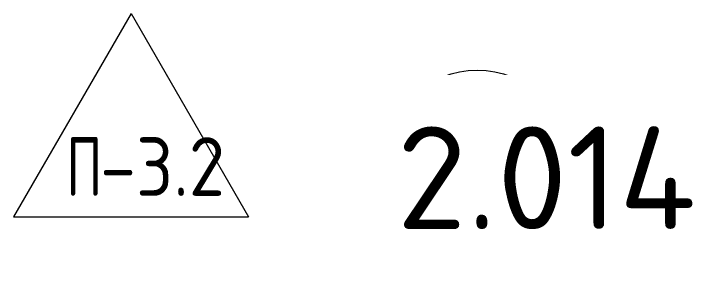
# Model space of a CAD drawing. Header units: millimetres. Extents: x -68946 to 288321, y -402657 to 324925.
# Drawn here: x 18698 to 21011, y -69599 to -68689 of the extents above; entities that cross this region are included whole.
import ezdxf

# ---------------------------------------------------------------- set-up
doc = ezdxf.new("R2010")
doc.units = ezdxf.units.MM
doc.layers.add('A-AREA-____-IDEN', color=250, linetype='Continuous', lineweight=9)
doc.layers.add('A-FLOR-____-IDEN', color=11, linetype='Continuous', lineweight=9)
doc.styles.add('ISOCPEUR_1', font='isocpeur.ttf', dxfattribs={"width": 0.9, "height": 250})
doc.styles.add('ISOCPEUR_2', font='isocpeur.ttf', dxfattribs={"height": 160})

# ---------------------------------------------------------------- blocks, each defined once
blk = doc.blocks.new('AAR_СКБ_Марка_Перекрытия - Марка пола-17325028-АР1_Маркировочный план 2 этажа С1')
at = {"layer": 'A-FLOR-____-IDEN'}
for p, q in [((0, 6.932), (-4.002, 0)), ((0, 6.932), (4.002, 0)), ((-4.002, 0), (4.002, 0))]:
    blk.add_line(p, q, dxfattribs=at)
blk = doc.blocks.new('AAR_СКБ_Марка_Помещения_мал - Номер-28977439-АР1_Маркировочный план 2 этажа С1')
at = {"layer": 'A-AREA-____-IDEN'}
blk.add_circle((-0.028, 0), 3, dxfattribs=at)

msp = doc.modelspace()

# ---------------------------------------------------------------- block references
at = {"layer": 'A-AREA-____-IDEN', "color": 18, "true_color": 0x000000, "xscale": 99.99999999999993, "yscale": 99.99999999999993, "zscale": 99.99999999999993}
msp.add_blockref('AAR_СКБ_Марка_Помещения_мал - Номер-28977439-АР1_Маркировочный план 2 этажа С1', (20280.2073, -69181.0218), dxfattribs=at)
at = {"layer": 'A-FLOR-____-IDEN', "color": 18, "true_color": 0x000000, "xscale": 99.99999999999993, "yscale": 99.99999999999993, "zscale": 99.99999999999993}
msp.add_blockref('AAR_СКБ_Марка_Перекрытия - Марка пола-17325028-АР1_Маркировочный план 2 этажа С1', (19098.3037, -69381.7152), dxfattribs=at)

# ---------------------------------------------------------------- texts
at = {"layer": 'A-FLOR-____-IDEN', "color": 18, "true_color": 0x000000, "char_height": 200, "attachment_point": 1, "style": 'ISOCPEUR_1'}
for s, insert, width in [('\\fISOCPEUR|b0|i0|c204|p34|;\\W.7;П', (18876.9688, -69110.3294), 140.295312), ('-3.2', (18992.724, -69110.3294), 420.885937)]:
    msp.add_mtext(s, dxfattribs=dict(at, insert=insert, width=width))

# ---------------------------------------------------------------- next in the draw order: texts
at = {"layer": 'A-AREA-____-IDEN', "color": 18, "true_color": 0x000000, "insert": (20002.707, -69073.5363), "char_height": 350, "width": 628.523, "attachment_point": 1, "style": 'ISOCPEUR_2', "bg_fill": 3, "box_fill_scale": 1.5, "bg_fill_color": 256, "bg_fill_transparency": 0}
msp.add_mtext('2.014', dxfattribs=at)

doc.saveas('drawing.dxf')
